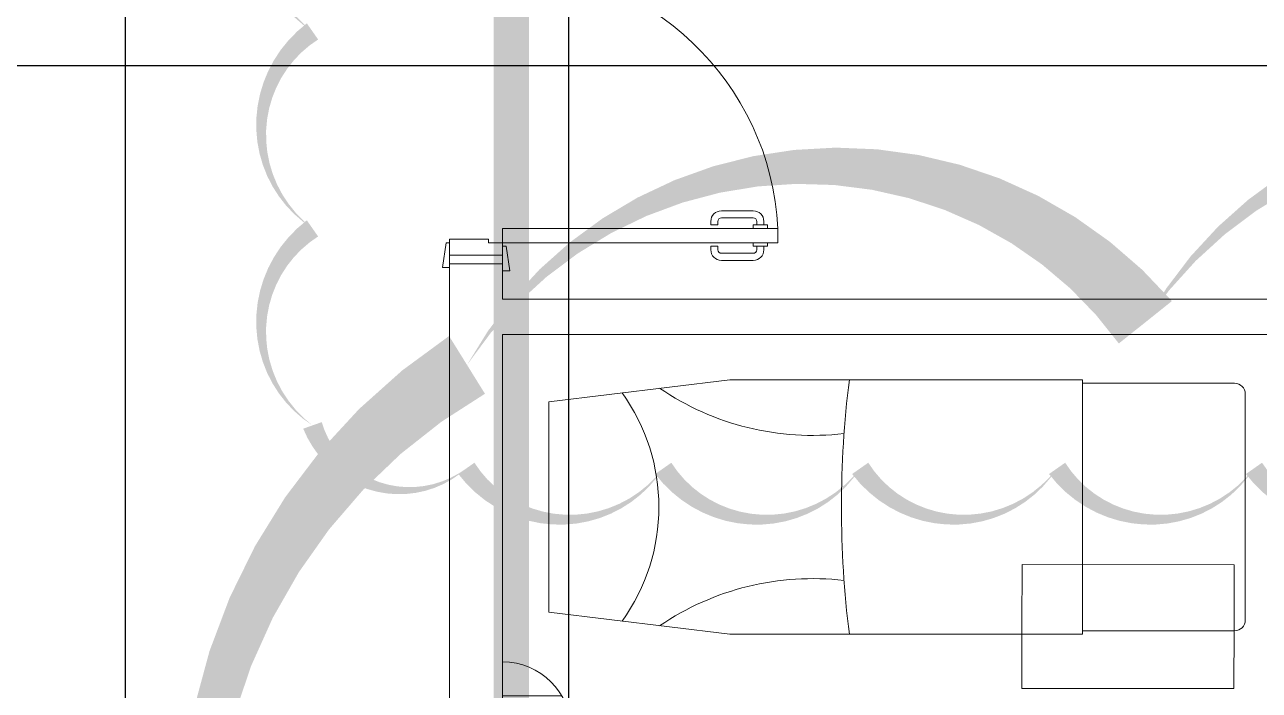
# Model space of a CAD drawing. Header units: metres. Extents: x 75097 to 220695, y -1557923 to -1361206.
# Drawn here: x 108078 to 111571, y -1442603 to -1440721 of the extents above; entities that cross this region are included whole.
import ezdxf

# ---------------------------------------------------------------- set-up
doc = ezdxf.new("R2010")
doc.units = ezdxf.units.M
doc.linetypes.add('DASHED2', pattern=[0.375, 0.25, -0.125])
doc.layers.get('0').update_dxf_attribs({"lineweight": 0})
doc.layers.add('A-100 - Copy$0$axes', color=8, linetype='Continuous')
doc.layers.add('PD-VENT', color=8, linetype='Continuous')
for name, color, linetype, lineweight in [('A-100 - Copy$0$Medical Equipment and Furniture', 8, 'Continuous', 0), ('A-100 - Copy$0$Medical Equipment and Furniture1', 8, 'Continuous', 5), ('A-100 - Copy$0$Walls', 8, 'Continuous', 0), ('A-100 - Copy$0$Wooden Joinery', 8, 'Continuous', 0)]:
    doc.layers.add(name, color=color, linetype=linetype, lineweight=lineweight)
doc.layers.add('E-POWR', color=7, linetype='Continuous', lineweight=9, true_color=0x4e7e3e)
doc.layers.add('REV 01', color=7, linetype='Continuous', lineweight=0, true_color=0xe41b4d)

# ---------------------------------------------------------------- blocks, each defined once
blk = doc.blocks.new('WALL OUTLET')
at = {"layer": 'E-POWR', "extrusion": (9.94399e-05, 4.90741e-07, 1)}
blk.add_line((-193.4, 0, 0), (193.4, 0, 0), dxfattribs=at)
blk.add_line((-193.4, 0, 0), (193.4, 0, 0), dxfattribs=at)
at = {"layer": 'E-POWR', "extrusion": (9.94399e-05, 4.90741e-07, 1), "elevation": 0}
for points in [[(-96.7, 0), (-96.7, 167.5)], [(96.7, 0), (96.7, 167.5)]]:
    blk.add_lwpolyline(points, dxfattribs=at)
at = {"layer": 'E-POWR', "extrusion": (9.94399e-05, 4.90741e-07, 1)}
blk.add_arc((0, 0, 0), 193.4, 359.9963, 179.9963, dxfattribs=at)
blk = doc.blocks.new('A-100 - Copy$0$HF13902-P')
for p, q in [((-0.35, -0.6824), (-0.35, -1.1124)), ((0.35, -0.6824), (0.35, -1.1124)), ((0.32, -1.1424), (-0.32, -1.1424))]:
    blk.add_line(p, q)
for points in [[(0.36, -0.5224), (0.36, -0.5224), (0.36, -0.5224), (0.36, -0.5224), (0.36, -0.5224), (0.36, -0.5224), (0.36, -0.5224), (0.36, -0.5224), (0.36, -0.5224), (0.36, -0.5224), (0.36, -0.5224), (0.36, -0.5224), (0.36, -0.5224), (0.36, -0.5224), (0.36, -0.5224), (0.36, -0.5224), (0.36, -0.5224), (0.36, -0.5224), (0.36, -0.5224), (0.36, -0.5224), (0.36, -0.5224), (0.36, -0.5224), (0.36, -0.5224), (0.36, -0.5224), (0.36, -0.5224), (0.36, -0.5224), (0.36, -0.5224), (0.36, -0.5224), (0.36, -0.5224), (0.36, -0.5224), (0.36, -0.5224), (0.36, -0.5224), (0.36, -0.5224), (0.36, -0.5224), (0.36, -0.5224), (0.36, -0.5224), (0.36, -0.5224), (0.36, -0.5224), (0.36, -0.5224), (0.36, -0.5224), (0.36, -0.5224), (0.36, -0.5224), (0.36, -0.5224), (0.36, -0.5224), (0.36, -0.5224), (0.36, -0.5224), (0.36, -0.5224), (0.36, -0.5224), (0.36, -0.5224), (0.36, -0.5224), (0.36, -0.5224), (0.36, -0.5224), (0.36, -0.5224), (0.36, -0.5224), (0.36, -0.5224), (0.36, -0.5224), (0.36, -0.5224), (0.36, -0.5224), (0.36, -0.5224), (0.36, -0.5224), (0.36, -0.5224), (0.36, -0.5224), (0.36, -0.5224), (0.36, -0.5224), (0.36, -0.5224), (0.36, -0.5224), (0.36, -0.5224), (0.36, -0.5224), (0.36, -0.5224), (0.36, -0.5224), (0.36, -0.5224), (0.36, -0.5224), (0.36, -0.5224), (0.36, -0.5224), (0.36, -0.5224), (0.36, -0.5224), (0.36, -0.5224), (0.36, -0.5224), (0.36, -0.5224), (0.36, -0.5224), (0.36, -0.5224), (0.36, -0.5224), (0.36, -0.5224), (0.36, -0.5224), (0.36, -0.5224), (0.36, -0.5224), (0.36, -0.5224), (0.36, -0.5224), (0.36, -0.5224), (0.36, -0.5224), (0.36, -0.5224), (0.36, -0.5224), (0.36, -0.5224), (0.36, -0.5224), (0.36, -0.5224), (0.36, -0.5224), (0.36, -0.5224), (0.36, -0.5224), (0.36, -0.5224), (0.36, -0.5224), (0.36, -0.5224), (0.36, -0.5224), (0.36, -0.5224), (0.36, -0.5224), (0.36, -0.5224), (0.36, -0.5224), (0.36, -0.5224), (0.36, -0.5224), (0.36, -0.5224), (0.36, -0.5224), (0.36, -0.5224), (0.36, -0.5224), (0.36, -0.5224), (0.36, -0.5224), (0.36, -0.5224), (0.36, -0.5224), (0.36, -0.5224), (0.36, -0.5224), (0.36, -0.5224), (0.36, -0.5224), (0.36, -0.5224), (0.36, -0.5224), (0.36, -0.5224), (0.36, -0.5224), (0.36, -0.5224), (0.36, -0.5224), (0.36, -0.5224), (0.36, -0.5224), (0.36, -0.5224), (0.36, -0.5224), (0.36, -0.5224), (0.36, -0.5224), (0.36, -0.5224), (0.36, -0.5224), (0.36, -0.5224), (0.36, -0.5224), (0.36, -0.5224), (0.36, -0.5224), (0.36, -0.5224), (0.36, -0.5224), (0.36, -0.5224), (0.36, -0.5224), (0.36, -0.5224), (0.36, -0.5224), (0.36, -0.5224), (0.36, -0.5224), (0.36, -0.5224), (0.36, -0.5224), (0.36, -0.5224), (0.36, -0.5224), (0.36, -0.5224), (0.36, -0.5224), (0.36, -0.5224), (0.36, -0.5224), (0.36, -0.5224), (0.36, -0.5224), (0.36, -0.5224), (0.36, -0.5224), (0.36, -0.5224), (0.36, -0.5224), (0.36, -0.5224), (0.36, -0.5224), (0.36, -0.5224), (0.36, -0.5224), (0.36, -0.5224), (0.36, -0.5224), (0.36, -0.5224), (0.36, -0.5224), (0.36, -0.5224), (0.36, -0.5224), (0.36, -0.5224), (0.36, -0.5224), (0.36, -0.5224), (0.36, -0.5224), (0.36, -0.5224), (0.36, -0.5224), (0.36, -0.5224), (0.36, -0.5224), (0.36, -0.5224), (0.36, -0.5224), (0.36, -0.5224), (0.36, -0.5224), (0.36, -0.5224), (0.36, -0.5224), (0.36, -0.5224), (0.36, -0.5224), (0.36, -0.5224), (0.36, -0.5224), (0.36, -0.5224), (0.36, -0.5224), (0.36, -0.5224), (0.36, -0.5224), (0.36, -0.5224), (0.36, -0.5224), (0.36, -0.5224), (0.36, -0.5224), (0.36, -0.5224), (0.36, -0.5224), (0.36, -0.5224), (0.36, -0.5224), (0.36, -0.5224), (0.36, -0.5224), (0.36, -0.5224), (0.36, -0.5224), (0.36, -0.5224), (0.36, -0.5224), (0.36, -0.5224), (0.36, -0.5224), (0.36, -0.5224), (0.36, -0.5224), (0.36, -0.5224), (0.36, -0.5224), (0.36, -0.5224), (0.36, -0.5224), (0.36, -0.5224), (0.36, -0.5224), (0.36, -0.5224), (0.36, -0.5224), (0.36, -0.5224)], [(0.36, -0.5224), (0.36, -0.5224), (0.36, -0.5224), (0.36, -0.5224), (0.36, -0.5224), (0.36, -0.5224), (0.36, -0.5224), (0.36, -0.5224), (0.36, -0.5224), (0.36, -0.5224), (0.36, -0.5224), (0.36, -0.5224), (0.36, -0.5224), (0.36, -0.5224), (0.36, -0.5224), (0.36, -0.5224), (0.36, -0.5224), (0.36, -0.5224), (0.36, -0.5224), (0.36, -0.5224), (0.36, -0.5224), (0.36, -0.5224), (0.36, -0.5224), (0.36, -0.5224), (0.36, -0.5224), (0.36, -0.5224), (0.36, -0.5224), (0.36, -0.5224), (0.36, -0.5224), (0.36, -0.5224), (0.36, -0.5224), (0.36, -0.5224), (0.36, -0.5224), (0.36, -0.5224), (0.36, -0.5224), (0.36, -0.5224), (0.36, -0.5224), (0.36, -0.5224), (0.36, -0.5224), (0.36, -0.5224), (0.36, -0.5224), (0.36, -0.5224), (0.36, -0.5224), (0.36, -0.5224), (0.36, -0.5224), (0.36, -0.5224), (0.36, -0.5224), (0.36, -0.5224), (0.36, -0.5224), (0.36, -0.5224), (0.36, -0.5224), (0.36, -0.5224), (0.36, -0.5224), (0.36, -0.5224), (0.36, -0.5224), (0.36, -0.5224), (0.36, -0.5224), (0.36, -0.5224), (0.36, -0.5224), (0.36, -0.5224), (0.36, -0.5224), (0.36, -0.5224), (0.36, -0.5224), (0.36, -0.5224), (0.36, -0.5224), (0.36, -0.5224), (0.36, -0.5224), (0.36, -0.5224), (0.36, -0.5224), (0.36, -0.5224), (0.36, -0.5224), (0.36, -0.5224), (0.36, -0.5224), (0.36, -0.5224), (0.36, -0.5224), (0.36, -0.5224), (0.36, -0.5224), (0.36, -0.5224), (0.36, -0.5224), (0.36, -0.5224), (0.36, -0.5224), (0.36, -0.5224), (0.36, -0.5224), (0.36, -0.5224), (0.36, -0.5224), (0.36, -0.5224), (0.36, -0.5224), (0.36, -0.5224), (0.36, -0.5224), (0.36, -0.5224), (0.36, -0.5224), (0.36, -0.5224), (0.36, -0.5224), (0.36, -0.5224), (0.36, -0.5224), (0.36, -0.5224), (0.36, -0.5224), (0.36, -0.5224), (0.36, -0.5224), (0.36, -0.5224), (0.36, -0.5224), (0.36, -0.5224), (0.36, -0.5224), (0.36, -0.5224), (0.36, -0.5224), (0.36, -0.5224), (0.36, -0.5224), (0.36, -0.5224), (0.36, -0.5224), (0.36, -0.5224), (0.36, -0.5224), (0.36, -0.5224), (0.36, -0.5224), (0.36, -0.5224), (0.36, -0.5224), (0.36, -0.5224), (0.36, -0.5224), (0.36, -0.5224), (0.36, -0.5224), (0.36, -0.5224), (0.36, -0.5224), (0.36, -0.5224), (0.36, -0.5224), (0.36, -0.5224), (0.36, -0.5224), (0.36, -0.5224), (0.36, -0.5224), (0.36, -0.5224), (0.36, -0.5224), (0.36, -0.5224), (0.36, -0.5224), (0.36, -0.5224), (0.36, -0.5224), (0.36, -0.5224), (0.36, -0.5224), (0.36, -0.5224), (0.36, -0.5224), (0.36, -0.5224), (0.36, -0.5224), (0.36, -0.5224), (0.36, -0.5224), (0.36, -0.5224), (0.36, -0.5224), (0.36, -0.5224), (0.36, -0.5224), (0.36, -0.5224), (0.36, -0.5224), (0.36, -0.5224), (0.36, -0.5224), (0.36, -0.5224), (0.36, -0.5224), (0.36, -0.5224), (0.36, -0.5224), (0.36, -0.5224), (0.36, -0.5224), (0.36, -0.5224), (0.36, -0.5224), (0.36, -0.5224), (0.36, -0.5224), (0.36, -0.5224), (0.36, -0.5224), (0.36, -0.5224), (0.36, -0.5224), (0.36, -0.5224), (0.36, -0.5224), (0.36, -0.5224), (0.36, -0.5224), (0.36, -0.5224), (0.36, -0.5224), (0.36, -0.5224), (0.36, -0.5224), (0.36, -0.5224), (0.36, -0.5224), (0.36, -0.5224), (0.36, -0.5224), (0.36, -0.5224), (0.36, -0.5224), (0.36, -0.5224), (0.36, -0.5224), (0.36, -0.5224), (0.36, -0.5224), (0.36, -0.5224), (0.36, -0.5224), (0.36, -0.5224), (0.36, -0.5224), (0.36, -0.5224), (0.36, -0.5224), (0.36, -0.5224), (0.36, -0.5224), (0.36, -0.5224), (0.36, -0.5224), (0.36, -0.5224), (0.36, -0.5224), (0.36, -0.5224), (0.36, -0.5224), (0.36, -0.5224), (0.36, -0.5224), (0.36, -0.5224), (0.36, -0.5224), (0.36, -0.5224), (0.36, -0.5224), (0.36, -0.5224), (0.36, -0.5224), (0.36, -0.5224), (0.36, -0.5224), (0.36, -0.5224), (0.36, -0.5224), (0.36, -0.5224), (0.36, -0.5224), (0.36, -0.5224), (0.36, -0.5224), (0.36, -0.5224), (0.36, -0.5224), (0.36, -0.5224)], [(0.36, -0.5224), (0.36, -0.5224), (0.36, -0.5224), (0.36, -0.5224), (0.36, -0.5224), (0.36, -0.5224), (0.36, -0.5224), (0.36, -0.5224), (0.36, -0.5224), (0.36, -0.5224), (0.36, -0.5224), (0.36, -0.5224), (0.36, -0.5224), (0.36, -0.5224), (0.36, -0.5224), (0.36, -0.5224), (0.36, -0.5224), (0.36, -0.5224), (0.36, -0.5224), (0.36, -0.5224), (0.36, -0.5224), (0.36, -0.5224), (0.36, -0.5224), (0.36, -0.5224), (0.36, -0.5224), (0.36, -0.5224), (0.36, -0.5224), (0.36, -0.5224), (0.36, -0.5224), (0.36, -0.5224), (0.36, -0.5224), (0.36, -0.5224), (0.36, -0.5224), (0.36, -0.5224), (0.36, -0.5224), (0.36, -0.5224), (0.36, -0.5224), (0.36, -0.5224), (0.36, -0.5224), (0.36, -0.5224), (0.36, -0.5224), (0.36, -0.5224), (0.36, -0.5224), (0.36, -0.5224), (0.36, -0.5224), (0.36, -0.5224), (0.36, -0.5224), (0.36, -0.5224), (0.36, -0.5224), (0.36, -0.5224), (0.36, -0.5224), (0.36, -0.5224), (0.36, -0.5224), (0.36, -0.5224), (0.36, -0.5224), (0.36, -0.5224), (0.36, -0.5224), (0.36, -0.5224), (0.36, -0.5224), (0.36, -0.5224), (0.36, -0.5224), (0.36, -0.5224), (0.36, -0.5224), (0.36, -0.5224), (0.36, -0.5224), (0.36, -0.5224), (0.36, -0.5224), (0.36, -0.5224), (0.36, -0.5224), (0.36, -0.5224), (0.36, -0.5224), (0.36, -0.5224), (0.36, -0.5224), (0.36, -0.5224), (0.36, -0.5224), (0.36, -0.5224), (0.36, -0.5224), (0.36, -0.5224), (0.36, -0.5224), (0.36, -0.5224), (0.36, -0.5224), (0.36, -0.5224), (0.36, -0.5224), (0.36, -0.5224), (0.36, -0.5224), (0.36, -0.5224), (0.36, -0.5224), (0.36, -0.5224), (0.36, -0.5224), (0.36, -0.5224), (0.36, -0.5224), (0.36, -0.5224), (0.36, -0.5224), (0.36, -0.5224), (0.36, -0.5224), (0.36, -0.5224), (0.36, -0.5224), (0.36, -0.5224), (0.36, -0.5224), (0.36, -0.5224), (0.36, -0.5224), (0.36, -0.5224), (0.36, -0.5224), (0.36, -0.5224), (0.36, -0.5224), (0.36, -0.5224), (0.36, -0.5224), (0.36, -0.5224), (0.36, -0.5224), (0.36, -0.5224), (0.36, -0.5224), (0.36, -0.5224), (0.36, -0.5224), (0.36, -0.5224), (0.36, -0.5224), (0.36, -0.5224), (0.36, -0.5224), (0.36, -0.5224), (0.36, -0.5224), (0.36, -0.5224), (0.36, -0.5224), (0.36, -0.5224), (0.36, -0.5224), (0.36, -0.5224), (0.36, -0.5224), (0.36, -0.5224), (0.36, -0.5224), (0.36, -0.5224), (0.36, -0.5224), (0.36, -0.5224), (0.36, -0.5224), (0.36, -0.5224), (0.36, -0.5224), (0.36, -0.5224), (0.36, -0.5224), (0.36, -0.5224), (0.36, -0.5224), (0.36, -0.5224), (0.36, -0.5224), (0.36, -0.5224), (0.36, -0.5224), (0.36, -0.5224), (0.36, -0.5224), (0.36, -0.5224), (0.36, -0.5224), (0.36, -0.5224), (0.36, -0.5224), (0.36, -0.5224), (0.36, -0.5224), (0.36, -0.5224), (0.36, -0.5224), (0.36, -0.5224), (0.36, -0.5224), (0.36, -0.5224), (0.36, -0.5224), (0.36, -0.5224), (0.36, -0.5224), (0.36, -0.5224), (0.36, -0.5224), (0.36, -0.5224), (0.36, -0.5224), (0.36, -0.5224), (0.36, -0.5224), (0.36, -0.5224), (0.36, -0.5224), (0.36, -0.5224), (0.36, -0.5224), (0.36, -0.5224), (0.36, -0.5224), (0.36, -0.5224), (0.36, -0.5224), (0.36, -0.5224), (0.36, -0.5224), (0.36, -0.5224), (0.36, -0.5224), (0.36, -0.5224), (0.36, -0.5224), (0.36, -0.5224), (0.36, -0.5224), (0.36, -0.5224), (0.36, -0.5224), (0.36, -0.5224), (0.36, -0.5224), (0.36, -0.5224), (0.36, -0.5224), (0.36, -0.5224), (0.36, -0.5224), (0.36, -0.5224), (0.36, -0.5224), (0.36, -0.5224), (0.36, -0.5224), (0.36, -0.5224), (0.36, -0.5224), (0.36, -0.5224), (0.36, -0.5224), (0.36, -0.5224), (0.36, -0.5224), (0.36, -0.5224), (0.36, -0.5224), (0.36, -0.5224), (0.36, -0.5224), (0.36, -0.5224), (0.36, -0.5224), (0.36, -0.5224), (0.36, -0.5224), (0.36, -0.5224), (0.36, -0.5224), (0.36, -0.5224), (0.36, -0.5224), (0.36, -0.5224), (0.36, -0.5224), (0.36, -0.5224), (0.36, -0.5224), (0.36, -0.5224), (0.36, -0.5224), (0.36, -0.5224), (0.36, -0.5224), (0.36, -0.5224), (0.36, -0.5224), (0.36, -0.5224), (0.36, -0.5224), (0.36, -0.5224), (0.36, -0.5224), (0.36, -0.5224), (0.36, -0.5224), (0.36, -0.5224), (0.36, -0.5224), (0.36, -0.5224), (0.36, -0.5224), (0.36, -0.5224), (0.36, -0.5224), (0.36, -0.5224), (0.36, -0.5224), (0.36, -0.5224), (0.36, -0.5224), (0.36, -0.5224), (0.36, -0.5224), (0.36, -0.5224), (0.36, -0.5224), (0.36, -0.5224), (0.36, -0.5224), (0.36, -0.5224), (0.36, -0.5224), (0.36, -0.5224), (0.36, -0.5224), (0.36, -0.5224), (0.36, -0.5224), (0.36, -0.5224), (0.36, -0.5224), (0.36, -0.5224), (0.36, -0.5224), (0.36, -0.5224), (0.36, -0.5224), (0.36, -0.5224), (0.36, -0.5224), (0.36, -0.5224), (0.36, -0.5224), (0.36, -0.5224), (0.36, -0.5224), (0.36, -0.5224), (0.36, -0.5224), (0.36, -0.5224), (0.36, -0.5224), (0.36, -0.5224), (0.36, -0.5224), (0.36, -0.5224), (0.36, -0.5224), (0.36, -0.5224), (0.36, -0.5224), (0.36, -0.5224), (0.36, -0.5224), (0.36, -0.5224), (0.36, -0.5224), (0.36, -0.5224), (0.36, -0.5224), (0.36, -0.5224), (0.36, -0.5224)]]:
    blk.add_lwpolyline(points, close=True)
for points in [[(0.36, -0.5224), (0.36, -0.5224), (0.36, -0.5224), (0.36, -0.5224), (0.36, -0.5224), (0.36, -0.5224), (0.36, -0.5224), (0.36, -0.5224)], [(0.36, -0.5224), (0.36, -0.5224), (0.36, -0.5224), (0.36, -0.5224), (0.36, -0.5224), (0.36, -0.5224), (0.36, -0.5224), (0.36, -0.5224), (0.36, -0.5224), (0.36, -0.5224), (0.36, -0.5224), (0.36, -0.5224), (0.36, -0.5224), (0.36, -0.5224), (0.36, -0.5224), (0.36, -0.5224), (0.36, -0.5224), (0.36, -0.5224), (0.36, -0.5224), (0.36, -0.5224), (0.36, -0.5224), (0.36, -0.5224), (0.36, -0.5224), (0.36, -0.5224), (0.36, -0.5224), (0.36, -0.5224), (0.36, -0.5224), (0.36, -0.5224), (0.36, -0.5224), (0.36, -0.5224), (0.36, -0.5224), (0.36, -0.5224), (0.36, -0.5224), (0.36, -0.5224), (0.36, -0.5224), (0.36, -0.5224), (0.36, -0.5224), (0.36, -0.5224), (0.36, -0.5224), (0.36, -0.5224), (0.36, -0.5224), (0.36, -0.5224), (0.36, -0.5224), (0.36, -0.5224), (0.36, -0.5224), (0.36, -0.5224), (0.36, -0.5224), (0.36, -0.5224), (0.36, -0.5224), (0.36, -0.5224), (0.36, -0.5224), (0.36, -0.5224), (0.36, -0.5224), (0.36, -0.5224), (0.36, -0.5224), (0.36, -0.5224), (0.36, -0.5224), (0.36, -0.5224), (0.36, -0.5224), (0.36, -0.5224), (0.36, -0.5224), (0.36, -0.5224), (0.36, -0.5224), (0.36, -0.5224), (0.36, -0.5224), (0.36, -0.5224), (0.36, -0.5224), (0.36, -0.5224), (0.36, -0.5224), (0.36, -0.5224), (0.36, -0.5224), (0.36, -0.5224), (0.36, -0.5224), (0.36, -0.5224), (0.36, -0.5224), (0.36, -0.5224), (0.36, -0.5224), (0.36, -0.5224), (0.36, -0.5224), (0.36, -0.5224), (0.36, -0.5224), (0.36, -0.5224), (0.36, -0.5224), (0.36, -0.5224), (0.36, -0.5224), (0.36, -0.5224), (0.36, -0.5224), (0.36, -0.5224), (0.36, -0.5224), (0.36, -0.5224), (0.36, -0.5224), (0.36, -0.5224), (0.36, -0.5224), (0.36, -0.5224), (0.36, -0.5224), (0.36, -0.5224), (0.36, -0.5224), (0.36, -0.5224), (0.36, -0.5224), (0.36, -0.5224), (0.36, -0.5224), (0.36, -0.5224), (0.36, -0.5224), (0.36, -0.5224), (0.36, -0.5224), (0.36, -0.5224), (0.36, -0.5224), (0.36, -0.5224), (0.36, -0.5224), (0.36, -0.5224), (0.36, -0.5224)], [(0.36, -0.5224), (0.36, -0.5224), (0.36, -0.5224), (0.36, -0.5224), (0.36, -0.5224), (0.36, -0.5224), (0.36, -0.5224), (0.36, -0.5224), (0.36, -0.5224), (0.36, -0.5224), (0.36, -0.5224), (0.36, -0.5224), (0.36, -0.5224), (0.36, -0.5224), (0.36, -0.5224), (0.36, -0.5224), (0.36, -0.5224)], [(0.36, -0.5224), (0.36, -0.5224), (0.36, -0.5224), (0.36, -0.5224), (0.36, -0.5224), (0.36, -0.5224), (0.36, -0.5224)], [(0.36, -0.5224), (0.36, -0.5224), (0.36, -0.5224), (0.36, -0.5224), (0.36, -0.5224), (0.36, -0.5224), (0.36, -0.5224), (0.36, -0.5224), (0.36, -0.5224), (0.36, -0.5224), (0.36, -0.5224), (0.36, -0.5224)], [(0.36, -0.5224), (0.36, -0.5224), (0.36, -0.5224), (0.36, -0.5224), (0.36, -0.5224), (0.36, -0.5224), (0.36, -0.5224), (0.36, -0.5224), (0.36, -0.5224), (0.36, -0.5224), (0.36, -0.5224), (0.36, -0.5224), (0.36, -0.5224), (0.36, -0.5224), (0.36, -0.5224), (0.36, -0.5224), (0.36, -0.5224), (0.36, -0.5224), (0.36, -0.5224), (0.36, -0.5224), (0.36, -0.5224), (0.36, -0.5224), (0.36, -0.5224), (0.36, -0.5224), (0.36, -0.5224), (0.36, -0.5224), (0.36, -0.5224), (0.36, -0.5224), (0.36, -0.5224), (0.36, -0.5224), (0.36, -0.5224), (0.36, -0.5224), (0.36, -0.5224), (0.36, -0.5224), (0.36, -0.5224), (0.36, -0.5224), (0.36, -0.5224), (0.36, -0.5224), (0.36, -0.5224), (0.36, -0.5224), (0.36, -0.5224), (0.36, -0.5224), (0.36, -0.5224), (0.36, -0.5224), (0.36, -0.5224), (0.36, -0.5224), (0.36, -0.5224), (0.36, -0.5224), (0.36, -0.5224), (0.36, -0.5224), (0.36, -0.5224), (0.36, -0.5224), (0.36, -0.5224), (0.36, -0.5224), (0.36, -0.5224), (0.36, -0.5224), (0.36, -0.5224), (0.36, -0.5224), (0.36, -0.5224), (0.36, -0.5224), (0.36, -0.5224), (0.36, -0.5224), (0.36, -0.5224), (0.36, -0.5224), (0.36, -0.5224), (0.36, -0.5224), (0.36, -0.5224), (0.36, -0.5224), (0.36, -0.5224), (0.36, -0.5224), (0.36, -0.5224), (0.36, -0.5224), (0.36, -0.5224), (0.36, -0.5224), (0.36, -0.5224), (0.36, -0.5224), (0.36, -0.5224), (0.36, -0.5224), (0.36, -0.5224), (0.36, -0.5224), (0.36, -0.5224), (0.36, -0.5224), (0.36, -0.5224), (0.36, -0.5224), (0.36, -0.5224), (0.36, -0.5224), (0.36, -0.5224), (0.36, -0.5224), (0.36, -0.5224)], [(0.36, -0.5224), (0.36, -0.5224), (0.36, -0.5224), (0.36, -0.5224), (0.36, -0.5224), (0.36, -0.5224), (0.36, -0.5224), (0.36, -0.5224), (0.36, -0.5224), (0.36, -0.5224)], [(0.36, -0.5224), (0.36, -0.5224), (0.36, -0.5224), (0.36, -0.5224), (0.36, -0.5224), (0.36, -0.5224), (0.36, -0.5224), (0.36, -0.5224), (0.36, -0.5224), (0.36, -0.5224)], [(0.36, -0.5224), (0.36, -0.5224), (0.36, -0.5224), (0.36, -0.5224), (0.36, -0.5224), (0.36, -0.5224), (0.36, -0.5224), (0.36, -0.5224), (0.36, -0.5224), (0.36, -0.5224), (0.36, -0.5224), (0.36, -0.5224), (0.36, -0.5224), (0.36, -0.5224), (0.36, -0.5224)], [(0.36, -0.5224), (0.36, -0.5224), (0.36, -0.5224), (0.36, -0.5224), (0.36, -0.5224), (0.36, -0.5224), (0.36, -0.5224), (0.36, -0.5224), (0.36, -0.5224), (0.36, -0.5224)], [(0.36, -0.5224), (0.36, -0.5224), (0.36, -0.5224), (0.36, -0.5224), (0.36, -0.5224), (0.36, -0.5224), (0.36, -0.5224)], [(0.36, -0.5224), (0.36, -0.5224), (0.36, -0.5224), (0.36, -0.5224), (0.36, -0.5224), (0.36, -0.5224), (0.36, -0.5224), (0.36, -0.5224), (0.36, -0.5224), (0.36, -0.5224)], [(0.36, -0.5224), (0.36, -0.5224), (0.36, -0.5224), (0.36, -0.5224), (0.36, -0.5224), (0.36, -0.5224), (0.36, -0.5224), (0.36, -0.5224), (0.36, -0.5224), (0.36, -0.5224), (0.36, -0.5224), (0.36, -0.5224), (0.36, -0.5224), (0.36, -0.5224), (0.36, -0.5224), (0.36, -0.5224), (0.36, -0.5224), (0.36, -0.5224)], [(0.36, -0.5224), (0.36, -0.5224), (0.36, -0.5224), (0.36, -0.5224), (0.36, -0.5224), (0.36, -0.5224), (0.36, -0.5224), (0.36, -0.5224), (0.36, -0.5224)]]:
    blk.add_lwpolyline(points)
blk.add_circle((0.36, -0.5224), 0.000000101)
for centre, radius, start, end in [((0, 1.0679), 0.5515, 234.1788, 305.8212), ((-0.9704, 0.0819), 0.7679, 353.3222, 34.2669), ((0.9704, 0.0819), 0.7679, 145.7331, 186.6778), ((0, -2.9071), 2.9071, 82.8865, 97.1135), ((-0.32, -1.1124), 0.03, 180, 270), ((0.32, -1.1124), 0.03, 270, 0)]:
    blk.add_arc(centre, radius, start, end)
at = {"layer": 'A-100 - Copy$0$Medical Equipment and Furniture1'}
for p, q in [((-0.36, 0.3161), (-0.2975, 0.8276)), ((0.2975, 0.8276), (-0.2975, 0.8276)), ((0.36, 0.3161), (0.2975, 0.8276)), ((-0.36, 0.3161), (-0.36, -0.6824)), ((0.36, -0.6824), (0.36, 0.3161)), ((0.36, -0.6824), (-0.36, -0.6824))]:
    blk.add_line(p, q, dxfattribs=at)
blk = doc.blocks.new('A-100 - Copy$0$HF11772-P')
for p, q in [((0.6, 0.35), (0, 0.35)), ((0, 0.175), (0, 0.35)), ((0.6, 0.175), (0.6, 0.35)), ((0, 0.175), (0, 0)), ((0.6, 0), (0.6, 0.175)), ((0, 0), (0.6, 0))]:
    blk.add_line(p, q)
blk = doc.blocks.new('A-100 - Copy$0$A$C72370EFE')
at = {"layer": 'A-100 - Copy$0$Wooden Joinery'}
for p, q in [((-0.01, -0.03), (-0.01, -0.07)), ((0, -0.03), (-0.01, -0.03)), ((0.04, -0.03), (0.05, -0.03)), ((0.05, -0.03), (0.05, -0.07)), ((-0.01, -0.04), (-0.02, -0.04)), ((-0.01, -0.06), (-0.02, -0.06)), ((0.05, -0.04), (0.06, -0.04)), ((0.05, -0.06), (0.06, -0.06)), ((-0.05, -0.07), (-0.05, -0.16)), ((-0.03, -0.07), (-0.03, -0.16)), ((0, -0.07), (-0.01, -0.07)), ((0.04, -0.07), (0.05, -0.07)), ((0.07, -0.07), (0.07, -0.16)), ((0.09, -0.07), (0.09, -0.16)), ((-0.01, -0.17), (-0.02, -0.17)), ((-0.01, -0.17), (-0.01, -0.19)), ((0.05, -0.17), (0.06, -0.17)), ((0.05, -0.17), (0.05, -0.19)), ((-0.01, -0.19), (-0.02, -0.19)), ((0.05, -0.19), (0.06, -0.19))]:
    blk.add_line(p, q, dxfattribs=at)
for centre, radius, start, end in [((-0.02, -0.07), 0.03, 90, 180), ((-0.02, -0.07), 0.01, 90, 180), ((0.06, -0.07), 0.03, 0, 90), ((0.06, -0.07), 0.01, 0, 90), ((-0.02, -0.16), 0.03, 180, 270), ((-0.02, -0.16), 0.01, 180, 270), ((0.06, -0.16), 0.01, 270, 0), ((0.06, -0.16), 0.03, 270, 0)]:
    blk.add_arc(centre, radius, start, end, dxfattribs=at)
blk = doc.blocks.new('A-100 - Copy$0$DR1')
at = {"layer": 'A-100 - Copy$0$Wooden Joinery', "elevation": 0}
for points in [[(1743402.9, 41721.9), (1743392.9, 41721.9), (1743382.9, 41791.9), (1743402.9, 41791.9)], [(1743552.9, 41731.9), (1743562.9, 41731.9), (1743572.9, 41801.9), (1743552.9, 41801.9)], [(1743552.9, 41681.9), (1744331.9, 41681.9), (1744331.9, 41721.9), (1743552.9, 41721.9)], [(1743402.9, 40941.9), (1743392.9, 40941.9), (1743382.9, 40871.9), (1743402.9, 40871.9)], [(1743552.9, 40931.9), (1743562.9, 40931.9), (1743572.9, 40861.9), (1743552.9, 40861.9)]]:
    blk.add_lwpolyline(points, close=True, dxfattribs=at)
for points in [[(1743552.9, 41756.9), (1743402.9, 41756.9), (1743402.9, 41781.9), (1743552.9, 41781.9), (1743552.9, 41756.9)], [(1743552.9, 41756.9), (1743552.9, 41721.9), (1743512.9, 41721.9), (1743512.9, 41711.9), (1743402.9, 41711.9), (1743402.9, 41756.9), (1743552.9, 41756.9)], [(1743552.9, 40906.9), (1743552.9, 40941.9), (1743512.9, 40941.9), (1743512.9, 40951.9), (1743402.9, 40951.9), (1743402.9, 40906.9), (1743552.9, 40906.9)], [(1743552.9, 40906.9), (1743402.9, 40906.9), (1743402.9, 40881.9), (1743552.9, 40881.9), (1743552.9, 40906.9)]]:
    blk.add_lwpolyline(points, dxfattribs=at)
at = {"layer": 'A-100 - Copy$0$Wooden Joinery'}
blk.add_arc((1743552.9, 41721.9, 0), 780, 270, 357.0603, dxfattribs=at)
at = {"layer": 'A-100 - Copy$0$Wooden Joinery', "xscale": -999.9999999998856, "yscale": 999.9999999998856, "zscale": 999.9999999998854, "rotation": 270}
blk.add_blockref('A-100 - Copy$0$A$C72370EFE', (1744331.9, 41681.9, 0), dxfattribs=at)
blk = doc.blocks.new('A-100 - Copy')
at = {"layer": 'A-100 - Copy$0$axes'}
for p, q in [((108363.3, -1477297.4, 0), (108363.3, -1366691.8, 0)), ((178675.3, -1440837.7, 2.4), (83612.8, -1440837.7, 2.4))]:
    blk.add_line(p, q, dxfattribs=at)
at = {"layer": 'A-100 - Copy$0$Walls'}
for p, q in [((109430.3, -1441397.7, 2.4), (109280.3, -1441397.7, 2.4)), ((114748.3, -1441497.7, 2.4), (109430.3, -1441497.7, 2.4)), ((114748.3, -1441597.7, 2.4), (109430.3, -1441597.7, 2.4))]:
    blk.add_line(p, q, dxfattribs=at)
at = {"layer": 'A-100 - Copy$0$Walls', "elevation": 2.4}
for points in [[(109280.3, -1441397.7), (109280.3, -1443647.7)], [(109430.3, -1441397.7), (109430.3, -1441497.7)], [(109430.3, -1441597.7), (109430.3, -1443647.7)]]:
    blk.add_lwpolyline(points, dxfattribs=at)
at = {"layer": 'A-100 - Copy$0$Medical Equipment and Furniture', "xscale": 1000.000000000003, "yscale": 1000.000000000003, "zscale": 1000.000000000003, "rotation": 90}
blk.add_blockref('A-100 - Copy$0$HF13902-P', (110388.8, -1442085.2, 2.4), dxfattribs=at)
at = {"layer": 'A-100 - Copy$0$Medical Equipment and Furniture', "extrusion": (3.9656e-29, -3.71389e-28, -1), "xscale": -999.9999999999989, "yscale": 999.9999999999989, "zscale": -999.9999999999989, "rotation": 180.0555933617625}
blk.add_blockref('A-100 - Copy$0$HF11772-P', (-111499.7, -1442248.6, -2.4), dxfattribs=at)
at = {"layer": 'A-100 - Copy$0$Wooden Joinery', "xscale": -1, "rotation": 180}
blk.add_blockref('A-100 - Copy$0$DR1', (-1634122.6, -1399615.8, 2.4), dxfattribs=at)

msp = doc.modelspace()

# ---------------------------------------------------------------- linework, layer by layer
at = {"layer": 'E-POWR', "color": 240, "linetype": 'DASHED2', "ltscale": 500, "true_color": 0xf10e52, "const_width": 100, "elevation": 0}
msp.add_lwpolyline([(115314.3, -1421042.7), (122763.3, -1421042.7), (122643.3, -1429852.7), (109455, -1429732.3), (109455, -1447867.7), (115125.3, -1447867.7), (115013.3, -1454972.7), (147820.4, -1454991.2)], dxfattribs=at)
at = {"layer": 'E-POWR', "const_width": 3, "elevation": 2.4}
msp.add_lwpolyline([(114745.7, -1443931.7), (114743.4, -1444372.3), (114743.7, -1445035.9), (114745.7, -1445468.6), (114745.7, -1447035.4), (114745.7, -1447429.1), (109617.2, -1447429.1), (109617.2, -1446867), (109617.2, -1443730.4), (109095.7, -1443730.4), (109095.7, -1443391.9), (109617.1, -1443391.9), (109617.1, -1440200.1)], dxfattribs=at)

# ---------------------------------------------------------------- block references
at = {"layer": 'PD-VENT', "color": 85, "xscale": -1, "rotation": 269.9816343017128}
msp.add_blockref('WALL OUTLET', (109430.3, -1442716.2, 0), dxfattribs=at)

# ---------------------------------------------------------------- next in the draw order: block references
msp.add_blockref('A-100 - Copy', (0, 0))

# ---------------------------------------------------------------- next in the draw order: linework, layer by layer
at = {"layer": 'REV 01', "elevation": 0}
msp.add_lwpolyline([(115455, -1441975.9, 0, 55.7, -0.520567), (114898, -1441975.9, 0, 55.7, -0.520567), (114341, -1441975.9, 0, 55.7, -0.520567), (113784, -1441975.9, 0, 55.7, -0.520567), (113227, -1441975.9, 0, 55.7, -0.520567), (112669.9, -1441975.9, 0, 55.7, -0.520567), (112112.9, -1441975.9, 0, 55.7, -0.520567), (111555.9, -1441975.9, 0, 55.7, -0.520567), (110998.9, -1441975.9, 0, 55.7, -0.520567), (110441.9, -1441975.9, 0, 55.7, -0.520567), (109884.8, -1441975.9, 0, 55.7, -0.520567), (109327.8, -1441975.9, 0, 55.7, -0.520567), (108892.4, -1441854.4, 0, 55.7, -0.520567), (108892.4, -1441297.3, 0, 55.7, -0.520567), (108892.4, -1440740.3, 0, 55.7, -0.520567), (108892.4, -1440183.3, 0, 55.7, -0.520567), (108892.4, -1439626.3, 0, 55.7, -0.520567), (108892.4, -1439069.3, 0, 55.7, -0.520567), (108892.4, -1438512.2, 0, 55.7, -0.520567), (108892.4, -1437929.9, 0, 55.7, -0.520567)], format="xyseb", dxfattribs=at)
at = {"layer": 'REV 01', "color": 3, "elevation": -2.4}
msp.add_lwpolyline([(109329.6, -1441683.3, 0, 192.3, -0.520567), (111248.8, -1441562.7, 0, 192.3, -0.520567), (113168.1, -1441442.1, 0, 192.3, -0.520567), (115087.3, -1441321.4, 0, 192.3, -0.520567), (115156.8, -1443084.5, 0, 192.3, -0.520567), (115071, -1445005.6, 0, 192.3, -0.520567), (114985.3, -1446926.7, 0, 192.3, -0.520567), (114437.2, -1448371.9, 0, 192.3, -0.520567), (112514.4, -1448402.3, 0, 192.3, -0.520567), (110591.6, -1448432.7, 0, 192.3, -0.520567), (108974, -1448169.5, 0, 192.3, -0.520567), (109079.3, -1446249.4, 0, 192.3, -0.520567), (109184.6, -1444329.3, 0, 192.3, -0.520567)], format="xyseb", close=True, dxfattribs=at)

doc.saveas('drawing.dxf')
